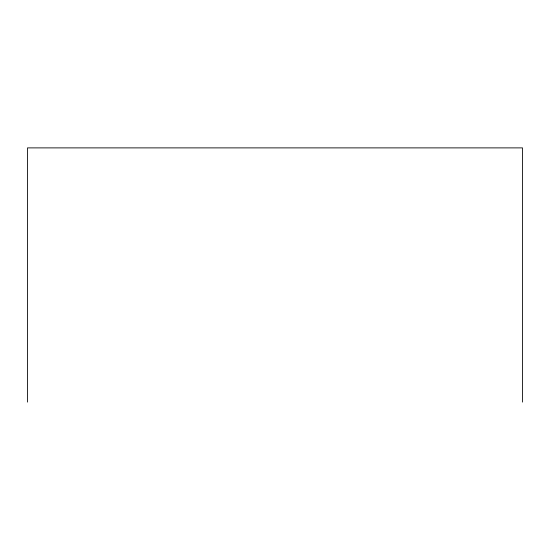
<?xml version="1.0" encoding="UTF-8"?>
<svg xmlns="http://www.w3.org/2000/svg" width="550" height="550" viewBox="0 0 550 550"><rect width="100%" height="100%" fill="white"/><g stroke="black" fill="none" stroke-linecap="round" stroke-linejoin="round"><path stroke-width="0.82" d="M522.5 402.112L522.5 147.888L27.5 147.888L27.5 402.112"/></g></svg>
